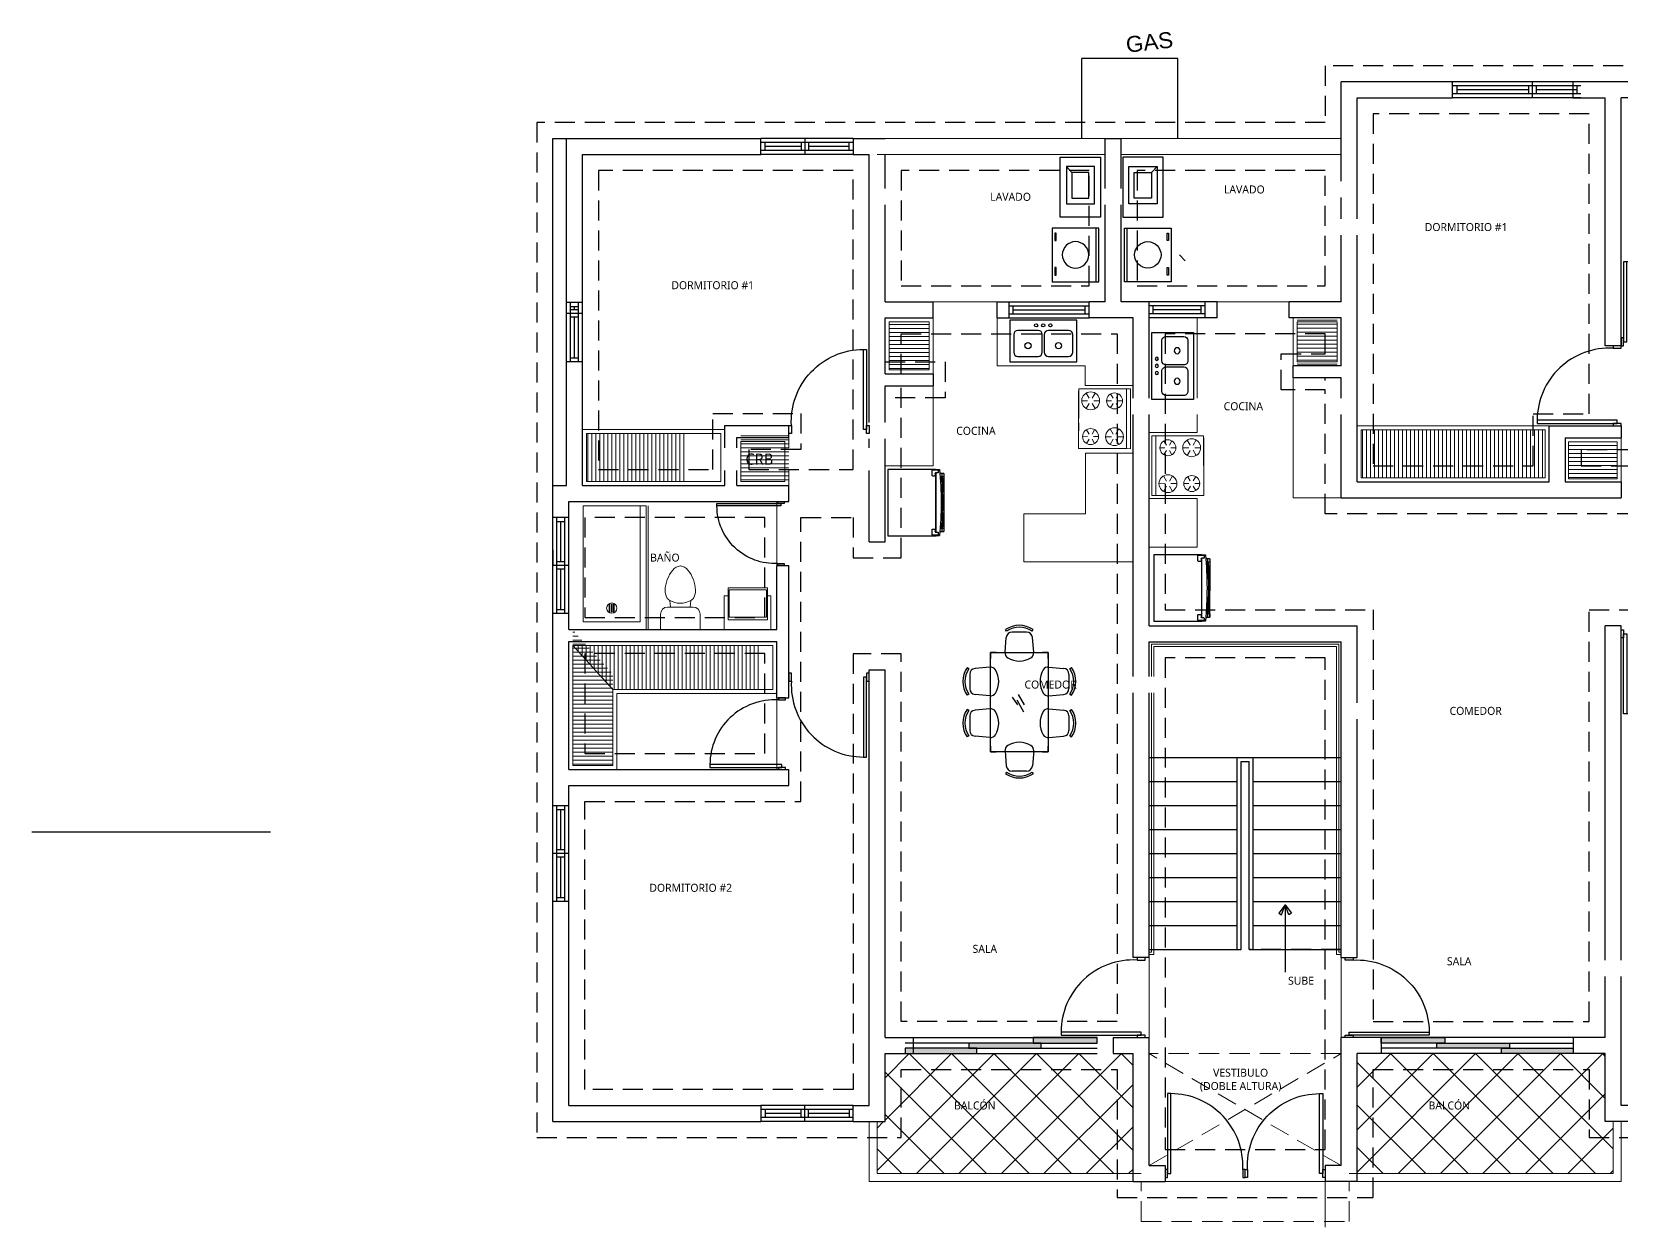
# Model space of a CAD drawing. Header units: feet. Extents: x 317 to 512, y -141 to 162.
# Drawn here: x 466.37 to 486.23, y 77.26 to 92.21 of the extents above; entities that cross this region are included whole.
import ezdxf

# ---------------------------------------------------------------- set-up
doc = ezdxf.new("R2010")
doc.units = ezdxf.units.FT
doc.header["$MEASUREMENT"] = 0
doc.linetypes.add('DASHED', pattern=[19.05, 12.7, -6.35])
doc.linetypes.add('HIDDEN', pattern=[0.375, 0.25, -0.125])
for name, color, linetype in [('00-RELLENO INT', 5, 'Continuous'), ('CIMIENTO', 3, 'HIDDEN'), ('COCINA', 2, 'Continuous'), ('escalera', 2, 'Continuous'), ('PERT-VENT', 8, 'Continuous'), ('PISO', 8, 'Continuous'), ('PISOS', 8, 'Continuous'), ('puertas', 7, 'Continuous')]:
    doc.layers.add(name, color=color, linetype=linetype)
for name, color, linetype, lineweight in [('A-GENM', 8, 'Continuous', 9), ('A-WALL', 7, 'Continuous', 25), ('closet', 8, 'Continuous', 5), ('FURN', 2, 'Continuous', 30), ('I-FURN', 2, 'Continuous', 0), ('muebles', 2, 'Continuous', 5), ('P-SANR-FIXT', 2, 'Continuous', 9), ('TXT', 2, 'Continuous', 9), ('vuelo', 251, 'DASHED', 13)]:
    doc.layers.add(name, color=color, linetype=linetype, lineweight=lineweight)
doc.styles.add('ads', font='trebuc.ttf', dxfattribs={"height": 0.14})
doc.styles.get("Standard").update_dxf_attribs({"font": 'arial.ttf'})

# ---------------------------------------------------------------- blocks, each defined once
blk = doc.blocks.new('A$C4D292AF4')
at = {"layer": 'puertas'}
for points in [[(0.03, 0.05), (0.07, 0.05), (0.07, 1.05), (0.03, 1.05)], [(0, 0), (0.03, 0), (0.03, 0.1), (0, 0.1)], [(0.97, 0), (1, 0), (1, 0.1), (0.97, 0.1)]]:
    blk.add_lwpolyline(points, close=True, dxfattribs=at)
blk.add_arc((0.068, 0.147), 0.903, 357.0481, 89.8556, dxfattribs=at)
blk = doc.blocks.new('A$C2C3967B4')
at = {"layer": 'COCINA'}
for p, q in [((0.838, 0.52), (0, 0.52)), ((0, 0.52), (0, 0)), ((0.838, 0), (0.838, 0.52)), ((0.051, 0.342), (0.051, 0.119)), ((0.356, 0.393), (0.102, 0.393)), ((0.406, 0.119), (0.406, 0.342)), ((0.432, 0.342), (0.432, 0.119)), ((0.737, 0.393), (0.483, 0.393)), ((0.787, 0.119), (0.787, 0.342)), ((0.102, 0.068), (0.356, 0.068)), ((0.483, 0.068), (0.737, 0.068)), ((0, 0), (0.838, 0))]:
    blk.add_line(p, q, dxfattribs=at)
for centre, radius in [((0.33, 0.456), 0.0201), ((0.419, 0.456), 0.0201), ((0.508, 0.456), 0.0201), ((0.229, 0.202), 0.0381), ((0.61, 0.202), 0.0381)]:
    blk.add_circle(centre, radius, dxfattribs=at)
for centre, start, end in [((0.102, 0.342), 90, 180), ((0.356, 0.342), 0, 90), ((0.483, 0.342), 90, 180), ((0.737, 0.342), 0, 90), ((0.102, 0.119), 180, 270), ((0.356, 0.119), 270, 0), ((0.483, 0.119), 180, 270), ((0.737, 0.119), 270, 0)]:
    blk.add_arc(centre, 0.0508, start, end, dxfattribs=at)
blk = doc.blocks.new('A$C285A50AC')
at = {"layer": 'muebles'}
for p, q in [((0.001, 0.69, -0.889), (0, 0.029, -0.889)), ((0.001, 0.69), (0.001, 0.639)), ((0.763, 0.688), (0.001, 0.69)), ((0.763, 0.688, -0.889), (0.001, 0.69, -0.889)), ((0.001, 0.639), (0.763, 0.637)), ((0.762, 0.028, -0.889), (0.763, 0.688, -0.889)), ((0.763, 0.637), (0.763, 0.688)), ((0.12, 0.505, 0.003), (0.054, 0.543, 0.003)), ((0.12, 0.467, 0.003), (0.054, 0.429, 0.003)), ((0.153, 0.524, 0.003), (0.153, 0.6, 0.003)), ((0.153, 0.448, 0.003), (0.153, 0.372, 0.003)), ((0.186, 0.505, 0.003), (0.252, 0.543, 0.003)), ((0.186, 0.467, 0.003), (0.252, 0.429, 0.003)), ((0.577, 0.466, 0.003), (0.522, 0.435, 0.003)), ((0.577, 0.504, 0.003), (0.523, 0.536, 0.003)), ((0.61, 0.523, 0.003), (0.611, 0.587, 0.003)), ((0.61, 0.447, 0.003), (0.61, 0.384, 0.003)), ((0.643, 0.504, 0.003), (0.698, 0.536, 0.003)), ((0.643, 0.466, 0.003), (0.698, 0.434, 0.003)), ((0.12, 0.2, 0.003), (0.065, 0.232, 0.003)), ((0.153, 0.219, 0.003), (0.153, 0.283, 0.003)), ((0.186, 0.2, 0.003), (0.241, 0.232, 0.003)), ((0.577, 0.2, 0.003), (0.511, 0.238, 0.003)), ((0.61, 0.219, 0.003), (0.61, 0.295, 0.003)), ((0.643, 0.199, 0.003), (0.709, 0.237, 0.003)), ((0, 0.029, -0.889), (0.762, 0.028, -0.889)), ((0.12, 0.162, 0.003), (0.065, 0.131, 0.003)), ((0.153, 0.143, 0.003), (0.152, 0.08, 0.003)), ((0.186, 0.162, 0.003), (0.241, 0.13, 0.003)), ((0.577, 0.162, 0.003), (0.511, 0.124, 0.003)), ((0.61, 0.142, 0.003), (0.61, 0.066, 0.003)), ((0.643, 0.161, 0.003), (0.709, 0.123, 0.003))]:
    blk.add_line(p, q, dxfattribs=at)
at = {"layer": 'muebles', "extrusion": (-0.001805, -0.999998, 0)}
for p, q in [((0.063, 0.027, -0.622), (0.698, 0.025, -0.622)), ((0.063, 0.027, -0.102), (0.698, 0.025, -0.102))]:
    blk.add_line(p, q, dxfattribs=at)
at = {"layer": 'muebles'}
for centre, radius in [((0.153, 0.486, 0.003), 0.114), ((0.61, 0.485, 0.003), 0.102), ((0.153, 0.181, 0.003), 0.102), ((0.61, 0.181, 0.003), 0.114)]:
    blk.add_circle(centre, radius, dxfattribs=at)
at = {"layer": 'muebles', "extrusion": (-0.001805, -0.999998, 0)}
for centre in [(0.089, -0.038, -0.027), (0.216, -0.038, -0.027), (0.381, -0.038, -0.027), (0.546, -0.038, -0.027), (0.673, -0.038, -0.027)]:
    blk.add_circle(centre, 0.0254, dxfattribs=at)
at = {"layer": 'muebles'}
for points in [[(0, 0.029), (0.001, 0.639), (0.763, 0.637), (0.762, 0.028)], [(0.001, 0.69, 0.254), (0.001, 0.639, 0.254), (0.763, 0.637, 0.254), (0.763, 0.688, 0.254)], [(0.025, 0.027, -0.076), (0.025, 0.027, -0.533), (0.737, 0.025, -0.533), (0.737, 0.025, -0.076)], [(0.025, 0.027, -0.597), (0.025, 0.027, -0.851), (0.737, 0.025, -0.851), (0.737, 0.025, -0.597)]]:
    blk.add_3dface(points, dxfattribs=at)
blk = doc.blocks.new('bath_sink_6127 - bath_sink_6127-V2-Nivel 1')
at = {"layer": 'I-FURN'}
for p, q in [((0.293, 0.297), (-0.127, 0.297)), ((-0.127, 0.297), (-0.127, -0.29)), ((0.395, 0.244), (-0.005, 0.244)), ((-0.005, 0.244), (-0.005, -0.245)), ((0.025, -0.234), (0.025, 0.233)), ((0.025, 0.233), (0.369, 0.233)), ((0.293, 0.244), (0.293, 0.297)), ((0.369, 0.233), (0.369, -0.234)), ((0.395, -0.245), (0.395, 0.244)), ((0.293, -0.29), (-0.127, -0.29)), ((-0.005, -0.245), (0.395, -0.245)), ((0.369, -0.234), (0.025, -0.234)), ((0.293, -0.29), (0.293, -0.245))]:
    blk.add_line(p, q, dxfattribs=at)
blk = doc.blocks.new('Toilet_-_Tank_-_3D_4840 - 17_ High_ Seat Not Visible-536545-Nivel 1')
at = {"layer": 'P-SANR-FIXT'}
for p, q in [((0.248, 0.489), (-0.248, 0.489)), ((-0.248, 0.489), (-0.248, 0.298)), ((0.248, 0.298), (0.248, 0.489)), ((-0.159, 0.21), (-0.123, 0.21)), ((-0.123, 0.21), (-0.132, 0.127)), ((-0.123, 0.21), (0.123, 0.21)), ((0.132, 0.127), (0.123, 0.21)), ((0.123, 0.21), (0.159, 0.21))]:
    blk.add_line(p, q, dxfattribs=at)
for centre, radius, start, end in [((-0.159, 0.298), 0.0889, 180, 270), ((0.159, 0.298), 0.0889, 270, 360), ((-0.023, 0.008), 0.167, 151.0596, 182.709), ((-0.083, 0.041), 0.0995, 119.8981, 151.0596), ((0, -0.104), 0.266, 90.1019, 119.8981), ((0, -0.104), 0.266, 60.1019, 89.8981), ((0.083, 0.041), 0.0995, 28.9404, 60.1019), ((0.023, 0.008), 0.167, 357.291, 28.9404), ((0.25, 0.021), 0.441, 182.709, 218.5058), ((-0.25, 0.021), 0.441, 321.4942, 357.291), ((0.011, -0.169), 0.136, 218.5058, 265.219), ((-0.011, -0.169), 0.136, 274.781, 321.4942)]:
    blk.add_arc(centre, radius, start, end, dxfattribs=at)
blk = doc.blocks.new('A$C3D6C2CD6')
at = {"layer": 'P-SANR-FIXT'}
for p, q in [((0, 1.55), (0.787, 1.55)), ((0, 0.102), (0, 1.55)), ((0.711, 1.55), (0.711, 0.102)), ((0.787, 0), (0.787, 1.55)), ((0.813, 1.55), (0.813, 0)), ((0.324, 0.227), (0.324, 0.317)), ((0.333, 0.317), (0.333, 0.227)), ((0.351, 0.227), (0.351, 0.317)), ((0.36, 0.317), (0.36, 0.227)), ((0.378, 0.227), (0.378, 0.317)), ((0.387, 0.317), (0.387, 0.227)), ((0.711, 0.102), (0, 0.102)), ((0, 0), (0.787, 0)), ((0.124, 0), (0.787, 0)), ((0.813, 0), (0.787, 0)), ((0.813, 0), (0.787, 0))]:
    blk.add_line(p, q, dxfattribs=at)
for centre, radius, start, end in [((0.356, 0.272), 0.0635, 90, 270), ((0.356, 0.272), 0.0635, 90, 270), ((0.328, 0.317), 0.00444, 360, 180), ((0.328, 0.227), 0.00444, 180, 360), ((0.356, 0.317), 0.00444, 360, 180), ((0.356, 0.227), 0.00444, 180, 360), ((0.356, 0.272), 0.0635, 270, 90), ((0.356, 0.272), 0.0635, 270, 90), ((0.383, 0.317), 0.00444, 360, 180), ((0.383, 0.227), 0.00444, 180, 360)]:
    blk.add_arc(centre, radius, start, end, dxfattribs=at)
blk = doc.blocks.new('A$C6DF15AF1')
for points in [[(1.603, 0.133), (2.4, 0.133), (2.4, 0.2), (1.603, 0.2)], [(0, 0), (0.896, 0), (0.896, 0.067), (0, 0.067)], [(0.796, 0.067), (1.703, 0.067), (1.703, 0.133), (0.796, 0.133)]]:
    blk.add_hatch(color=256).paths.add_polyline_path(points)
at = {"layer": 'PERT-VENT', "extrusion": (-6.28888e-16, -1.94037e-15, -1)}
for points in [[(-1.603, 0.133), (-2.4, 0.133), (-2.4, 0.2), (-1.603, 0.2)], [(0, 0), (-0.896, 0), (-0.896, 0.067), (0, 0.067)], [(-0.796, 0.067), (-1.703, 0.067), (-1.703, 0.133), (-0.796, 0.133)]]:
    blk.add_lwpolyline(points, close=True, dxfattribs=at)
at = {"layer": 'PISO'}
for p, q in [((0, 0.2), (2.4, 0.2)), ((0, 0), (2.4, 0))]:
    blk.add_line(p, q, dxfattribs=at)
at = {"layer": 'PISO', "extrusion": (-6.28888e-16, -1.94037e-15, -1)}
for p, q in [((0.796, 0.133), (0, 0.133)), ((1.703, 0.067), (2.4, 0.067))]:
    blk.add_line(p, q, dxfattribs=at)
blk = doc.blocks.new('A$C5D053580')
for p, q in [((0.761, 1.017), (0.69, 1.123)), ((0.855, 1.016), (0.772, 1.159)), ((0.845, 0.914), (0.753, 1.083))]:
    blk.add_line(p, q)
at = {"layer": 'FURN'}
for p, q in [((0.608, 2.04, -0.375), (0.592, 2.062, -0.375)), ((0.884, 2.026, -0.375), (0.683, 2.026, -0.375)), ((0.96, 2.04, -0.375), (0.975, 2.062, -0.375)), ((0.585, 1.746, -0.375), (0.602, 1.952, -0.375)), ((0.983, 1.746, -0.375), (0.965, 1.952, -0.375)), ((0.384, 1.741, 0.375), (1.184, 1.741, 0.375)), ((0.384, 0.361, 0.375), (0.384, 1.741, 0.375)), ((1.184, 1.741, 0.375), (1.184, 0.361, 0.375)), ((0.082, 1.516, -0.375), (0.059, 1.532, -0.375)), ((0.095, 1.441, -0.375), (0.095, 1.24, -0.375)), ((0.375, 1.54, -0.375), (0.169, 1.522, -0.375)), ((1.192, 1.54, -0.375), (1.398, 1.523, -0.375)), ((1.472, 1.442, -0.375), (1.472, 1.241, -0.375)), ((1.486, 1.517, -0.375), (1.508, 1.533, -0.375)), ((0.082, 1.164, -0.375), (0.059, 1.149, -0.375)), ((0.375, 1.141, -0.375), (0.169, 1.159, -0.375)), ((1.192, 1.142, -0.375), (1.398, 1.16, -0.375)), ((1.486, 1.165, -0.375), (1.508, 1.15, -0.375)), ((0.082, 0.937, -0.375), (0.059, 0.953, -0.375)), ((0.375, 0.96, -0.375), (0.169, 0.943, -0.375)), ((1.192, 0.96, -0.375), (1.398, 0.943, -0.375)), ((1.486, 0.937, -0.375), (1.508, 0.953, -0.375)), ((0.095, 0.862, -0.375), (0.095, 0.661, -0.375)), ((1.472, 0.862, -0.375), (1.472, 0.661, -0.375)), ((0.082, 0.585, -0.375), (0.059, 0.57, -0.375)), ((0.375, 0.562, -0.375), (0.169, 0.58, -0.375)), ((1.192, 0.562, -0.375), (1.398, 0.58, -0.375)), ((1.486, 0.585, -0.375), (1.508, 0.57, -0.375)), ((1.184, 0.361, 0.375), (0.384, 0.361, 0.375)), ((0.585, 0.375, -0.375), (0.602, 0.169, -0.375)), ((0.983, 0.375, -0.375), (0.965, 0.169, -0.375)), ((0.608, 0.082, -0.375), (0.592, 0.059, -0.375)), ((0.884, 0.095, -0.375), (0.683, 0.095, -0.375)), ((0.96, 0.082, -0.375), (0.975, 0.059, -0.375))]:
    blk.add_line(p, q, dxfattribs=at)
for centre, radius, start, end in [((0.784, 1.782, -0.375), 0.339, 55.6197, 124.3803), ((0.683, 1.945, -0.375), 0.0813, 90, 175.0303), ((0.784, 1.782, -0.375), 0.312, 55.6197, 124.3803), ((0.884, 1.945, -0.375), 0.0813, 4.9697, 90), ((0.665, 1.739, -0.375), 0.0813, 175.0303, 238.407), ((0.784, 1.931, -0.375), 0.307, 238.407, 301.593), ((0.902, 1.739, -0.375), 0.0813, 301.593, 4.9697), ((0.339, 1.34, -0.375), 0.339, 145.6197, 214.3803), ((0.339, 1.34, -0.375), 0.312, 145.6197, 214.3803), ((0.176, 1.441, -0.375), 0.0813, 94.9697, 180), ((0.382, 1.459, -0.375), 0.0813, 31.593, 94.9697), ((0.19, 1.34, -0.375), 0.307, 328.407, 31.593), ((1.378, 1.341, -0.375), 0.307, 148.407, 211.593), ((1.185, 1.46, -0.375), 0.0813, 85.0303, 148.407), ((1.391, 1.442, -0.375), 0.0813, 0, 85.0303), ((1.229, 1.341, -0.375), 0.312, 325.6197, 34.3803), ((1.229, 1.341, -0.375), 0.339, 325.6197, 34.3803), ((0.176, 1.24, -0.375), 0.0813, 180, 265.0303), ((0.382, 1.222, -0.375), 0.0813, 265.0303, 328.407), ((1.185, 1.223, -0.375), 0.0813, 211.593, 274.9697), ((1.391, 1.241, -0.375), 0.0813, 274.9697, 0), ((0.339, 0.761, -0.375), 0.339, 145.6197, 214.3803), ((0.339, 0.761, -0.375), 0.312, 145.6197, 214.3803), ((0.176, 0.862, -0.375), 0.0813, 94.9697, 180), ((0.382, 0.88, -0.375), 0.0813, 31.593, 94.9697), ((0.19, 0.761, -0.375), 0.307, 328.407, 31.593), ((1.378, 0.761, -0.375), 0.307, 148.407, 211.593), ((1.185, 0.88, -0.375), 0.0813, 85.0303, 148.407), ((1.391, 0.862, -0.375), 0.0813, 0, 85.0303), ((1.229, 0.761, -0.375), 0.312, 325.6197, 34.3803), ((1.229, 0.761, -0.375), 0.339, 325.6197, 34.3803), ((0.176, 0.661, -0.375), 0.0813, 180, 265.0303), ((0.382, 0.643, -0.375), 0.0813, 265.0303, 328.407), ((0.665, 0.382, -0.375), 0.0813, 121.593, 184.9697), ((0.784, 0.19, -0.375), 0.307, 58.407, 121.593), ((0.902, 0.382, -0.375), 0.0813, 355.0303, 58.407), ((1.185, 0.643, -0.375), 0.0813, 211.593, 274.9697), ((1.391, 0.661, -0.375), 0.0813, 274.9697, 0), ((0.784, 0.339, -0.375), 0.339, 235.6197, 304.3803), ((0.683, 0.176, -0.375), 0.0813, 184.9697, 270), ((0.784, 0.339, -0.375), 0.312, 235.6197, 304.3803), ((0.884, 0.176, -0.375), 0.0813, 270, 355.0303)]:
    blk.add_arc(centre, radius, start, end, dxfattribs=at)
for points in [[(0.384, 1.741, -0.375), (0.384, 1.741, 0.375), (0.384, 1.661, 0.375), (0.384, 1.701, -0.375)], [(0.464, 1.741, 0.375), (0.424, 1.741, -0.375), (0.384, 1.741, -0.375), (0.384, 1.741, 0.375)], [(1.184, 0.361, 0.425), (0.384, 0.361, 0.425), (0.384, 1.741, 0.425), (1.184, 1.741, 0.425)], [(1.104, 1.741, 0.375), (1.144, 1.741, -0.375), (1.184, 1.741, -0.375), (1.184, 1.741, 0.375)], [(1.184, 1.741, -0.375), (1.184, 1.741, 0.375), (1.184, 1.661, 0.375), (1.184, 1.701, -0.375)], [(0.384, 0.361, -0.375), (0.384, 0.361, 0.375), (0.384, 0.441, 0.375), (0.384, 0.401, -0.375)], [(0.464, 0.361, 0.375), (0.424, 0.361, -0.375), (0.384, 0.361, -0.375), (0.384, 0.361, 0.375)], [(1.104, 0.361, 0.375), (1.144, 0.361, -0.375), (1.184, 0.361, -0.375), (1.184, 0.361, 0.375)], [(1.184, 0.361, -0.375), (1.184, 0.361, 0.375), (1.184, 0.441, 0.375), (1.184, 0.401, -0.375)]]:
    blk.add_3dface(points, dxfattribs=at)
blk = doc.blocks.new('A$C074D4DC8')
at = {"layer": 'FURN'}
blk.add_line((0.042, 0.342), (0.042, -0.198), dxfattribs=at)
for points in [[(0.042, 0.342), (-0.008, 0.274), (0.012, 0.262), (0.042, 0.342)], [(0.042, 0.342), (0.092, 0.274), (0.072, 0.262), (0.042, 0.342)]]:
    blk.add_lwpolyline(points, dxfattribs=at)
blk = doc.blocks.new('A$C007B5363')
at = {"layer": 'COCINA'}
for p, q in [((0, 0.829), (0.594, 0.829)), ((0, 0), (0, 0.829)), ((0.551, 0.816), (0.551, 0.752)), ((0.621, 0.822), (0.557, 0.822)), ((0.594, 0.829), (0.601, 0.829)), ((0.594, 0.822), (0.594, 0.829)), ((0.601, 0.829), (0.601, 0.822)), ((0.645, 0.829), (0.601, 0.829)), ((0.627, 0.791), (0.627, 0.816)), ((0.557, 0.746), (0.582, 0.746)), ((0.589, 0.752), (0.589, 0.778)), ((0.594, 0.045), (0.594, 0.784)), ((0.595, 0.784), (0.621, 0.784)), ((0.601, 0.784), (0.601, 0.044)), ((0.649, 0.778), (0.671, 0.778)), ((0.671, 0.74), (0.651, 0.74)), ((0.654, 0.702), (0.671, 0.702)), ((0.671, 0.778), (0.698, 0.778)), ((0.671, 0.74), (0.671, 0.778)), ((0.671, 0.74), (0.671, 0.778)), ((0.698, 0.74), (0.671, 0.74)), ((0.671, 0.74), (0.671, 0.702)), ((0.671, 0.702), (0.671, 0.74)), ((0.699, 0.74), (0.699, 0.778)), ((0.594, 0), (0, 0)), ((0.551, 0.076), (0.551, 0.013)), ((0.582, 0.083), (0.557, 0.083)), ((0.557, 0.006), (0.621, 0.006)), ((0.589, 0.051), (0.589, 0.076)), ((0.594, 0), (0.594, 0.006)), ((0.594, 0), (0.601, 0)), ((0.621, 0.044), (0.595, 0.044)), ((0.601, 0.006), (0.601, 0)), ((0.601, 0), (0.645, 0)), ((0.627, 0.013), (0.627, 0.038)), ((0.671, 0.051), (0.649, 0.051)), ((0.651, 0.089), (0.671, 0.089)), ((0.671, 0.127), (0.654, 0.127)), ((0.671, 0.127), (0.671, 0.089)), ((0.671, 0.089), (0.671, 0.127)), ((0.671, 0.089), (0.698, 0.089)), ((0.671, 0.051), (0.671, 0.089)), ((0.671, 0.051), (0.671, 0.089)), ((0.698, 0.051), (0.671, 0.051)), ((0.699, 0.051), (0.699, 0.089))]:
    blk.add_line(p, q, dxfattribs=at)
for centre, radius, start, end in [((0.557, 0.816), 0.00635, 90, 180), ((0.621, 0.816), 0.00635, 360, 90), ((-3.851, 0.414), 4.515, 354.7351, 5.2649), ((0.557, 0.752), 0.00635, 180, 270), ((0.582, 0.752), 0.00635, 270, 360), ((0.595, 0.778), 0.00635, 90, 180), ((0.621, 0.791), 0.00635, 270, 360), ((-3.079, 0.414), 3.761, 355.6182, 4.3818), ((-1.675, 0.414), 2.373, 352.1151, 7.8849), ((0.557, 0.076), 0.00635, 90, 180), ((0.557, 0.013), 0.00635, 180, 270), ((0.582, 0.076), 0.00635, 360, 90), ((0.595, 0.051), 0.00635, 180, 270), ((0.621, 0.038), 0.00635, 360, 90), ((0.621, 0.013), 0.00635, 270, 360)]:
    blk.add_arc(centre, radius, start, end, dxfattribs=at)
blk = doc.blocks.new('A$C01EB0BB3')
at = {"layer": 'FURN'}
for p, q in [((0, 0, 224.56), (0, 0.61, 224.56)), ((0, 0.61, 224.56), (0.533, 0.61, 224.56)), ((0.503, 0.61, 224.56), (0.503, 0, 224.56)), ((0.533, 0.61, 224.56), (0.533, 0, 224.56)), ((0.533, 0, 224.56), (0, 0, 224.56))]:
    blk.add_line(p, q, dxfattribs=at)
at = {"layer": 'FURN', "ltscale": 0.02, "elevation": 224.56}
for points in [[(0.047, 0.536), (0.047, 0.45), (0.032, 0.45), (0.032, 0.536)], [(0.047, 0.143), (0.047, 0.057), (0.032, 0.057), (0.032, 0.143)]]:
    blk.add_lwpolyline(points, close=True, dxfattribs=at)
at = {"layer": 'FURN', "ltscale": 0.02}
blk.add_circle((0.267, 0.305, 224.56), 0.15, dxfattribs=at)
blk = doc.blocks.new('A$C14811AE8')
at = {"layer": 'closet'}
h = blk.add_hatch(dxfattribs=at)
h.set_pattern_fill('ANSI31', color=256, scale=0.4, angle=315, style=0)
h.set_pattern_definition([(360, (4.2, 9.39707), (3e-15, 0.05), [])])
h.paths.add_polyline_path([(4.2, 9.397), (4.7, 9.397), (4.7, 9.997), (4.2, 9.997)])
h = blk.add_hatch(dxfattribs=at)
h.set_pattern_fill('ANSI31', color=256, scale=0.4, angle=315, style=0)
h.set_pattern_definition([(360, (9.3, 9.45065), (3e-15, 0.05), [])])
h.paths.add_polyline_path([(9.3, 9.451), (9.8, 9.451), (9.8, 10.051), (9.3, 10.051)])
h = blk.add_hatch(dxfattribs=at)
h.set_pattern_fill('ANSI31', color=256, scale=0.4, angle=45, style=0)
h.set_pattern_definition([(90, (9.9, 8.09766), (-0.05, 3e-15), [])])
h.paths.add_polyline_path([(10.1, 8.048), (12.4, 8.048), (12.4, 8.648), (10.1, 8.648)])
h = blk.add_hatch(dxfattribs=at)
h.set_pattern_fill('ANSI31', color=256, scale=0.4, angle=135, style=0)
h.set_pattern_definition([(180, (12.343037, 8.034943), (-3e-15, -0.05), [])])
h.paths.add_polyline_path([(12.693, 8.035), (12.693, 8.498), (13.3, 8.498), (13.3, 8.035)])
h = blk.add_hatch(dxfattribs=at)
h.set_pattern_fill('ANSI31', color=256, scale=0.4, angle=315, style=0)
h.set_pattern_definition([(360, (0.25, 4.45), (3e-15, 0.05), [])])
h.paths.add_polyline_path([(0.25, 4.45), (0.75, 4.45), (0.75, 5.593), (0.25, 6.143)])
h = blk.add_hatch(dxfattribs=at)
h.set_pattern_fill('ANSI31', color=256, scale=0.4, angle=45, style=0)
h.set_pattern_definition([(90, (0.25, 5.40299), (-0.05, 3e-15), [])])
h.paths.add_polyline_path([(0.75, 5.403), (2.6, 5.403), (2.6, 5.953), (0.25, 5.953)])
at = {"layer": 'PISO'}
h = blk.add_hatch(dxfattribs=at)
h.set_pattern_fill('NET', color=256, scale=3, angle=45, style=0)
h.set_pattern_definition([(45, (3.75, -0.65), (-0.265165, 0.265165), []), (135, (3.75, -0.65), (-0.265165, -0.265165), [])])
h.paths.add_polyline_path([(4.15, 0.85), (7.25, 0.85), (7.25, -0.65), (4.05, -0.65), (4.05, 0), (4.15, 0)])
h = blk.add_hatch(dxfattribs=at)
h.set_pattern_fill('NET', color=256, scale=3, angle=45, style=0)
h.set_pattern_definition([(135, (12.95, -0.65), (0.265165, 0.265165), []), (45, (12.95, -0.65), (0.265165, -0.265165), [])])
h.paths.add_polyline_path([(13.15, 0.85), (10.05, 0.85), (10.05, -0.65), (13.25, -0.65), (13.25, 0), (13.15, 0)])
for p, q in [((4.885, 8.103), (4.884, 7.376)), ((8.208, 7.035), (8.207, 6.308))]:
    blk.add_line(p, q)
at = {"layer": 'A-GENM'}
for p, q in [((4.05, 12.29), (6.9, 12.29)), ((9.85, 12.29), (7.1, 12.29)), ((4.05, 12.09), (6.9, 12.09)), ((9.85, 12.09), (7.1, 12.09)), ((5.55, 9.447), (5.55, 10.047)), ((8.05, 8.613), (8.05, 10.047)), ((5.55, 9.447), (6.65, 9.447)), ((6.65, 9.203), (6.65, 9.447)), ((6.65, 9.203), (7.25, 9.203)), ((8.05, 8.613), (7.45, 8.613)), ((6.654, 7.6), (6.654, 8.357)), ((6.654, 8.357), (7.25, 8.357)), ((4.75, 8.197), (4.15, 8.197)), ((7.45, 7.789), (8.05, 7.789)), ((8.05, 7.182), (8.05, 7.789)), ((9.25, 7.798), (9.85, 7.798)), ((5.884, 7.6), (5.883, 7)), ((5.884, 7.6), (6.654, 7.6)), ((7.445, 7.182), (8.05, 7.182)), ((5.883, 7), (7.25, 7)), ((3.95, -0.75), (3.95, 0)), ((4.05, -0.65), (4.05, 0)), ((13.25, -0.65), (13.25, 0)), ((13.35, -0.75), (13.35, 0)), ((7.35, -0.75), (3.95, -0.75)), ((7.35, -0.65), (4.05, -0.65)), ((9.65, -1.32), (9.65, -0.75)), ((9.95, -0.65), (13.25, -0.65)), ((9.95, -0.75), (13.35, -0.75))]:
    blk.add_line(p, q, dxfattribs=at)
at = {"layer": 'A-WALL'}
for p, q in [((11.242, 13), (9.85, 13)), ((9.85, 10.247), (9.85, 13)), ((13.755, 13), (12.745, 13)), ((10.05, 7.998), (10.05, 12.8)), ((10.05, 12.8), (11.242, 12.8)), ((12.745, 12.8), (13.15, 12.8)), ((13.15, 9.698), (13.15, 12.8)), ((13.35, 9.698), (13.35, 12.8)), ((13.755, 12.8), (13.35, 12.8)), ((0, 7.555), (0, 12.29)), ((0, 12.29), (2.597, 12.29)), ((0.17, 10.243), (0.17, 12.29)), ((3.75, 12.29), (4.15, 12.29)), ((6.9, 10.247), (6.9, 12.29)), ((6.9, 12.29), (7.1, 12.29)), ((7.1, 10.247), (7.1, 12.29)), ((0.37, 10.243), (0.37, 12.09)), ((0.37, 12.09), (2.597, 12.09)), ((3.75, 12.09), (3.95, 12.09)), ((3.95, 7.25), (3.95, 12.09)), ((4.15, 10.247), (4.15, 12.09)), ((4.15, 10.247), (4.75, 10.247)), ((4.75, 10.047), (4.75, 10.247)), ((5.55, 10.047), (5.55, 10.247)), ((5.55, 10.247), (5.7, 10.247)), ((5.7, 10.047), (5.7, 10.247)), ((6.7, 10.047), (6.7, 10.247)), ((6.9, 10.247), (6.7, 10.247)), ((7.45, 10.247), (7.1, 10.247)), ((7.45, 6.2), (7.45, 10.247)), ((8.15, 10.047), (8.15, 10.247)), ((8.3, 10.247), (8.15, 10.247)), ((8.3, 10.047), (8.3, 10.247)), ((9.85, 10.247), (9.2, 10.247)), ((9.2, 10.047), (9.2, 10.247)), ((4.15, 9.347), (4.15, 10.047)), ((4.15, 10.047), (4.75, 10.047)), ((5.55, 10.047), (5.7, 10.047)), ((7.25, 10.047), (6.7, 10.047)), ((7.25, 2.05), (7.25, 10.047)), ((8.3, 10.047), (8.15, 10.047)), ((9.85, 10.047), (9.2, 10.047)), ((9.85, 9.449), (9.85, 10.047)), ((13.35, 9.698), (13.15, 9.698)), ((0.17, 7.953), (0.17, 9.5)), ((0.37, 7.953), (0.37, 9.5)), ((4.15, 9.347), (4.75, 9.347)), ((4.75, 9.347), (4.75, 9.197)), ((9.85, 9.449), (9.25, 9.449)), ((9.25, 9.299), (9.25, 9.449)), ((4.15, 7.25), (4.15, 9.197)), ((4.15, 9.197), (4.75, 9.197)), ((9.85, 9.299), (9.25, 9.299)), ((9.85, 7.798), (9.85, 9.299)), ((2.15, 7.953), (2.15, 8.703)), ((2.15, 8.703), (2.95, 8.703)), ((2.3, 7.953), (2.3, 8.553)), ((2.3, 8.553), (2.95, 8.553)), ((2.95, 8.553), (2.95, 8.703)), ((12.45, 7.998), (12.45, 8.698)), ((12.45, 8.698), (13.35, 8.698)), ((12.65, 8.548), (13.35, 8.548)), ((12.65, 8.548), (12.65, 7.998)), ((13.35, 8.698), (13.35, 8.548)), ((0, 7.953), (0.17, 7.953)), ((0.37, 7.953), (2.15, 7.953)), ((2.3, 7.953), (2.95, 7.953)), ((2.95, 7.753), (2.95, 7.953)), ((10.05, 7.998), (12.45, 7.998)), ((12.65, 7.998), (13.35, 7.998)), ((13.35, 7.998), (13.35, 7.798)), ((0.2, 7.555), (0.2, 7.753)), ((0.2, 7.753), (2.95, 7.753)), ((9.85, 7.798), (13.35, 7.798)), ((3.95, 7.25), (4.15, 7.25)), ((2.8, 6.153), (2.8, 6.953)), ((2.8, 6.953), (2.95, 6.953)), ((2.95, 5.3), (2.95, 6.953)), ((0, 3.954), (0, 6.351)), ((0.2, 6.153), (0.2, 6.351)), ((7.45, 6.2), (10.05, 6.2)), ((10.05, 2.05), (10.05, 6.2)), ((13.15, 1.05), (13.15, 6.2)), ((13.35, 6.2), (13.15, 6.2)), ((13.35, 0.2), (13.35, 6.2)), ((0.2, 6.153), (2.8, 6.153)), ((0.2, 4.4), (0.2, 6.003)), ((0.2, 6.003), (2.8, 6.003)), ((2.8, 5.3), (2.8, 6.003)), ((7.45, 2.05), (7.45, 6)), ((7.45, 2.05), (7.45, 6)), ((7.45, 6), (9.85, 6)), ((9.85, 2.05), (9.85, 6)), ((3.95, 0.2), (3.95, 5.65)), ((3.95, 5.65), (4.15, 5.65)), ((4.15, 1.05), (4.15, 5.65)), ((2.8, 5.3), (2.95, 5.3)), ((0.2, 4.4), (2.95, 4.4)), ((2.95, 4.2), (2.95, 4.4)), ((0.2, 3.954), (0.2, 4.2)), ((0.2, 4.2), (2.95, 4.2)), ((0, 0), (0, 2.75)), ((0.2, 0.2), (0.2, 2.75)), ((7.45, 2.05), (7.25, 2.05)), ((9.85, 2.05), (10.05, 2.05)), ((4.15, 1.05), (4.5, 1.05)), ((4.5, 1.05), (4.5, 0.85)), ((7, 1.05), (7.45, 1.05)), ((7, 1.05), (7, 0.85)), ((7.45, -0.55), (7.45, 1.05)), ((9.85, -0.55), (9.85, 1.05)), ((10.35, 1.05), (9.85, 1.05)), ((10.35, 1.05), (10.35, 0.85)), ((13.15, 1.05), (12.75, 1.05)), ((12.75, 1.05), (12.75, 0.85)), ((4.15, 0), (4.15, 0.85)), ((4.15, 0.85), (4.5, 0.85)), ((7, 0.85), (7.25, 0.85)), ((7.25, -0.75), (7.25, 0.85)), ((10.05, -0.75), (10.05, 0.85)), ((10.35, 0.85), (10.05, 0.85)), ((13.15, 0.85), (12.75, 0.85)), ((13.15, 0), (13.15, 0.85)), ((0.2, 0.2), (2.597, 0.2)), ((3.75, 0.2), (3.95, 0.2)), ((13.55, 0.2), (13.35, 0.2)), ((0, 0), (2.597, 0)), ((3.75, 0), (4.15, 0)), ((13.55, 0), (13.15, 0)), ((7.45, -0.55), (7.65, -0.55)), ((7.65, -0.55), (7.65, -0.75)), ((9.85, -0.55), (9.65, -0.55)), ((9.65, -0.55), (9.65, -0.75)), ((7.25, -0.75), (7.65, -0.75)), ((10.05, -0.75), (9.65, -0.75))]:
    blk.add_line(p, q, dxfattribs=at)
at = {"layer": 'A-WALL', "extrusion": (-5.92882e-16, -1.90217e-15, -1)}
for p, q in [((11.242, 12.8), (11.242, 13)), ((12.745, 13), (12.745, 12.8)), ((2.597, 12.09), (2.597, 12.29)), ((3.75, 12.29), (3.75, 12.09))]:
    blk.add_line(p, q, dxfattribs=at)
at = {"layer": 'A-WALL', "extrusion": (2.32183e-17, -1.27893e-15, -1)}
for p, q in [((0.17, 10.243), (0.37, 10.243)), ((0.37, 9.5), (0.17, 9.5)), ((0, 7.555), (0.2, 7.555)), ((0.2, 6.351), (0, 6.351)), ((0, 3.954), (0.2, 3.954))]:
    blk.add_line(p, q, dxfattribs=at)
at = {"layer": 'A-WALL', "extrusion": (-5.92882e-16, -1.89503e-15, -1)}
for p, q in [((2.597, 0.2), (2.597, 0)), ((3.75, 0), (3.75, 0.2))]:
    blk.add_line(p, q, dxfattribs=at)
at = {"layer": 'closet'}
for p, q in [((4.75, 10.247), (5.55, 10.247)), ((8.3, 10.247), (9.2, 10.247)), ((4.75, 10.047), (4.75, 9.347)), ((9.25, 9.449), (9.25, 10.047)), ((0.37, 8.653), (2.15, 8.653)), ((2.95, 7.953), (2.95, 8.553)), ((10.05, 8.698), (12.45, 8.698)), ((12.65, 8.548), (12.65, 7.998)), ((13.35, 8.548), (13.35, 7.998)), ((7.48, 2.12), (7.48, 5.97)), ((7.48, 5.97), (9.82, 5.97)), ((9.82, 2.12), (9.82, 5.97)), ((7.51, 2.09), (7.51, 5.94)), ((7.51, 5.94), (9.79, 5.94)), ((9.79, 2.09), (9.79, 5.94)), ((0.8, 5.353), (2.8, 5.353)), ((0.8, 5.353), (0.8, 4.4)), ((2.8, 5.3), (2.8, 4.4)), ((7.48, 2.12), (7.45, 2.12)), ((7.51, 2.09), (7.45, 2.09)), ((7.45, 2.05), (7.45, 1.05)), ((9.79, 2.09), (9.85, 2.09)), ((9.82, 2.12), (9.85, 2.12)), ((9.85, 2.05), (9.85, 1.05)), ((7.65, -0.75), (9.65, -0.75))]:
    blk.add_line(p, q, dxfattribs=at)
for points in [[(4.2, 9.397), (4.7, 9.397), (4.7, 9.997), (4.2, 9.997)], [(9.3, 9.499), (9.8, 9.499), (9.8, 9.997), (9.3, 9.997)], [(10.1, 8.048), (12.4, 8.048), (12.4, 8.648), (10.1, 8.648)], [(12.693, 8.035), (12.693, 8.498), (13.3, 8.498), (13.3, 8.035)], [(0.25, 5.953), (0.75, 5.403), (2.75, 5.403), (2.75, 5.953), (0.25, 5.953)], [(0.25, 4.45), (0.75, 4.45), (0.75, 5.403), (0.25, 5.953)]]:
    blk.add_lwpolyline(points, close=True, dxfattribs=at)
at = {"layer": 'COCINA'}
for p, q in [((6.416, 11.939), (6.483, 11.866)), ((7.549, 11.939), (7.482, 11.866)), ((7.832, 10.835), (7.899, 10.762))]:
    blk.add_line(p, q, dxfattribs=at)
at = {"layer": 'escalera'}
for p, q in [((7.45, 4.55), (8.55, 4.55)), ((8.55, 2.15), (8.55, 4.55)), ((8.55, 4.55), (8.75, 4.55)), ((8.6, 2.15), (8.6, 4.5)), ((8.6, 4.5), (8.7, 4.5)), ((8.7, 2.15), (8.7, 4.5)), ((8.75, 4.55), (9.85, 4.55)), ((8.75, 2.15), (8.75, 4.55)), ((7.45, 4.25), (8.55, 4.25)), ((8.75, 4.25), (9.85, 4.25)), ((7.45, 3.95), (8.55, 3.95)), ((8.75, 3.95), (9.85, 3.95)), ((7.45, 3.65), (8.55, 3.65)), ((8.75, 3.65), (9.85, 3.65)), ((7.45, 3.35), (8.55, 3.35)), ((8.75, 3.35), (9.85, 3.35)), ((7.45, 3.05), (8.55, 3.05)), ((8.75, 3.05), (9.85, 3.05)), ((7.45, 2.75), (8.55, 2.75)), ((8.75, 2.75), (9.85, 2.75)), ((7.45, 2.45), (8.55, 2.45)), ((8.75, 2.45), (9.85, 2.45)), ((7.45, 2.15), (8.55, 2.15)), ((8.55, 2.15), (8.6, 2.15)), ((8.7, 2.15), (8.75, 2.15)), ((8.75, 2.15), (9.85, 2.15))]:
    blk.add_line(p, q, dxfattribs=at)
at = {"layer": 'PERT-VENT', "extrusion": (-5.92882e-16, -1.89503e-15, -1)}
for p, q in [((12.845, 13), (11.242, 13)), ((12.845, 12.95), (11.242, 12.95)), ((11.296, 12.95), (11.296, 12.85)), ((12.197, 12.85), (12.197, 12.95)), ((12.243, 12.8), (12.243, 13)), ((12.29, 12.85), (12.29, 12.95)), ((12.795, 12.95), (12.795, 12.85)), ((12.845, 12.85), (11.242, 12.85)), ((12.845, 12.8), (11.242, 12.8)), ((12.197, 12.9), (11.296, 12.9)), ((12.795, 12.9), (12.29, 12.9)), ((3.75, 0.2), (2.597, 0.2)), ((3.148, 0), (3.148, 0.2)), ((3.75, 0.15), (2.597, 0.15)), ((3.75, 0.05), (2.597, 0.05)), ((2.651, 0.15), (2.651, 0.05)), ((3.102, 0.1), (2.651, 0.1)), ((3.102, 0.05), (3.102, 0.15)), ((3.195, 0.05), (3.195, 0.15)), ((3.7, 0.1), (3.195, 0.1)), ((3.7, 0.15), (3.7, 0.05)), ((3.75, 0), (2.597, 0))]:
    blk.add_line(p, q, dxfattribs=at)
at = {"layer": 'PERT-VENT', "extrusion": (-5.92882e-16, -1.90217e-15, -1)}
for p, q in [((3.75, 12.29), (2.597, 12.29)), ((3.75, 12.24), (2.597, 12.24)), ((3.75, 12.14), (2.597, 12.14)), ((2.651, 12.14), (2.651, 12.24)), ((3.102, 12.19), (2.651, 12.19)), ((3.102, 12.24), (3.102, 12.14)), ((3.148, 12.29), (3.148, 12.09)), ((3.195, 12.24), (3.195, 12.14)), ((3.7, 12.19), (3.195, 12.19)), ((3.7, 12.14), (3.7, 12.24)), ((3.75, 12.09), (2.597, 12.09))]:
    blk.add_line(p, q, dxfattribs=at)
at = {"layer": 'PERT-VENT', "extrusion": (2.32183e-17, -1.27893e-15, -1)}
for p, q in [((0.17, 9.5), (0.17, 10.243)), ((0.22, 9.5), (0.22, 10.243)), ((0.22, 10.19), (0.32, 10.19)), ((0.32, 10.148), (0.22, 10.148)), ((0.27, 10.148), (0.27, 10.19)), ((0.32, 9.5), (0.32, 10.243)), ((0.37, 9.5), (0.37, 10.243)), ((0.37, 10.102), (0.17, 10.102)), ((0.32, 10.055), (0.22, 10.055)), ((0.27, 9.55), (0.27, 10.055)), ((0.22, 9.55), (0.32, 9.55)), ((0.05, 7.501), (0.15, 7.501)), ((0.05, 6.401), (0.15, 6.401)), ((0, 2.75), (0, 3.954)), ((0.05, 2.75), (0.05, 3.954)), ((0.05, 3.9), (0.15, 3.9)), ((0.1, 3.399), (0.1, 3.9)), ((0.15, 2.75), (0.15, 3.954)), ((0.15, 3.399), (0.05, 3.399)), ((0.2, 3.352), (0, 3.352)), ((0.15, 3.305), (0.05, 3.305)), ((0.1, 2.8), (0.1, 3.305)), ((0.05, 2.8), (0.15, 2.8))]:
    blk.add_line(p, q, dxfattribs=at)
at = {"layer": 'PERT-VENT'}
for p, q in [((5.7, 10.247), (6.7, 10.247)), ((5.7, 10.197), (6.7, 10.197)), ((5.75, 10.097), (5.75, 10.197)), ((5.75, 10.147), (6.65, 10.147)), ((6.65, 10.097), (6.65, 10.197)), ((8.15, 10.247), (7.45, 10.247)), ((8.15, 10.197), (7.45, 10.197)), ((7.5, 10.097), (7.5, 10.197)), ((8.1, 10.147), (7.5, 10.147)), ((8.1, 10.097), (8.1, 10.197)), ((5.7, 10.097), (6.7, 10.097)), ((5.7, 10.047), (6.7, 10.047)), ((8.15, 10.097), (7.45, 10.097)), ((8.15, 10.047), (7.45, 10.047))]:
    blk.add_line(p, q, dxfattribs=at)
at = {"layer": 'PISOS'}
for p, q in [((6.609, 12.29), (6.609, 13.29)), ((7.809, 13.29), (6.609, 13.29)), ((7.809, 12.29), (7.809, 13.29))]:
    blk.add_line(p, q, dxfattribs=at)
at = {"layer": 'vuelo', "ltscale": 0.02}
for p, q in [((9.85, 0.85), (7.45, 0.85)), ((7.45, -0.55), (9.85, 0.85)), ((9.85, -0.55), (7.45, 0.85)), ((7.35, -1.25), (7.35, -0.75)), ((9.95, -1.25), (9.95, -0.75)), ((7.35, -1.25), (9.95, -1.25))]:
    blk.add_line(p, q, dxfattribs=at)
at = {"yscale": 1.099999999999995, "zscale": 1.099999999999995}
for p, xscale, rotation in [((6.237, 11.171, -247.016), -1.099999999999995, 180), ((7.728, 11.171, -247.016), 1.099999999999995, 179.9999999999964)]:
    blk.add_blockref('A$C01EB0BB3', p, dxfattribs=dict(at, xscale=xscale, rotation=rotation))
at = {"extrusion": (3.60376e-15, 5.40452e-16, -1), "xscale": -1}
blk.add_blockref('A$C2C3967B4', (-5.708, 9.498), dxfattribs=at)
at = {"extrusion": (1.64377e-15, -2.43985e-15, -1), "xscale": -0.9799999999999965, "yscale": 0.9799999999999895, "zscale": 0.9799999999999965, "rotation": 269.8075498061992}
blk.add_blockref('A$C285A50AC', (-8.162, 7.827), dxfattribs=at)
blk.add_blockref('A$C6DF15AF1', (4.4, 0.85))
at = {"xscale": -1, "rotation": 359.9999999999963}
blk.add_blockref('A$C6DF15AF1', (12.75, 0.85), dxfattribs=at)
at = {"layer": 'COCINA', "extrusion": (-1.60151e-15, -2.44254e-15, -1), "rotation": 180.0000000000064}
for p in [(-4.187, 8.154), (-7.51, 7.086)]:
    blk.add_blockref('A$C007B5363', p, dxfattribs=at)
at = {"layer": 'FURN', "xscale": 1.5625, "yscale": 1.5625, "zscale": 1.5625}
blk.add_blockref('A$C074D4DC8', (9.085, 2.176), dxfattribs=at)
at = {"layer": 'I-FURN', "rotation": 89.99999999999642}
blk.add_blockref('bath_sink_6127 - bath_sink_6127-V2-Nivel 1', (2.435, 6.28), dxfattribs=at)
at = {"layer": 'puertas', "extrusion": (4.39703e-15, -1.90217e-15, -1), "xscale": -1.000288939019299, "yscale": 1.000288939019299, "zscale": 1.000288939019299}
blk.add_blockref('A$C4D292AF4', (-13.35, 9.698), dxfattribs=at)
at = {"layer": 'puertas', "extrusion": (1.97637e-15, 6.67088e-16, -1), "rotation": 270.0000000000036}
for p, xscale, yscale, zscale in [((-13.35, 8.698), -1.000288939019299, 1.000288939019299, 1.000288939019297), ((-2.907, 4.4), -0.8999123434592031, 0.8999123434592025, 0.8999123434592026), ((-7.4, 1.05), -1.000288939019299, 1.000288939019299, 1.000288939019297)]:
    blk.add_blockref('A$C4D292AF4', p, dxfattribs=dict(at, xscale=xscale, yscale=yscale, zscale=zscale))
at = {"layer": 'puertas', "extrusion": (6.64894e-16, 1.97857e-15, -1), "xscale": 1.000288939019299, "yscale": 1.000288939019299, "zscale": 1.000288939019299, "rotation": 180.000000000003}
blk.add_blockref('A$C4D292AF4', (-13.35, 6.147), dxfattribs=at)
at = {"layer": 'puertas', "extrusion": (-5.92882e-16, 1.97857e-15, -1), "xscale": -1.000288939019299, "yscale": 1.000288939019299, "zscale": 1.000288939019297, "rotation": 180}
blk.add_blockref('A$C4D292AF4', (-3.95, 5.608), dxfattribs=at)
at = {"layer": 'puertas', "extrusion": (-1.90436e-15, 6.67088e-16, -1), "xscale": 1.000288939019299, "yscale": 1.000288939019299, "zscale": 1.000288939019299, "rotation": 90.00000000000362}
blk.add_blockref('A$C4D292AF4', (-9.9, 1.05), dxfattribs=at)
at = {"layer": 'puertas', "extrusion": (6.46452e-16, -1.90217e-15, -1), "xscale": -1.000288939019299, "yscale": 1.000288939019299, "zscale": 1.000288939019297}
blk.add_blockref('A$C4D292AF4', (-7.65, -0.7), dxfattribs=at)
at = {"layer": 'puertas', "extrusion": (-5.92882e-16, -1.90217e-15, -1), "xscale": 1.000288939019299, "yscale": 1.000288939019299, "zscale": 1.000288939019299}
blk.add_blockref('A$C4D292AF4', (-9.65, -0.7), dxfattribs=at)
at = {"layer": 'TXT', "insert": (7.15, 13.56), "char_height": 0.2, "attachment_point": 1, "rotation": 6.643}
blk.add_mtext_dynamic_manual_height_columns('GAS', width=0.99636, gutter_width=1, heights=[0], dxfattribs=at)
at = {"layer": 'TXT', "char_height": 0.1, "width": 2.688, "attachment_point": 2, "style": 'ads'}
for s, insert in [('SALA', (5.397, 2.21)), ('SALA', (11.325, 2.055)), ('SUBE', (9.349, 1.812)), ('VESTIBULO\\P(DOBLE ALTURA)', (8.594, 0.662)), ('BALCÓN', (5.272, 0.252)), ('BALCÓN', (11.202, 0.252))]:
    blk.add_mtext(s, dxfattribs=dict(at, insert=insert))
at = {"layer": 'TXT', "attachment_point": 2, "style": 'ads', "bg_fill": 2}
for s, insert, char_height, width in [('LAVADO', (5.719, 11.611), 0.1, 3.088), ('DORMITORIO #1', (11.412, 11.233), 0.1, 3.088), ('DORMITORIO #1', (1.997, 10.506), 0.1, 2.968), ('COCINA', (8.628, 8.993), 0.1, 2.688), ('COCINA', (5.286, 8.686), 0.1, 2.688), ('CRB', (2.58, 8.352), 0.14, 2.688), ('BAÑO', (1.399, 7.101), 0.1, 2.688), ('COMEDOR', (6.219, 5.514), 0.1, 2.688), ('COMEDOR', (11.531, 5.185), 0.1, 3.088), ('DORMITORIO #2', (1.722, 2.973), 0.1, 2.838), ('DORMITORIO #3', (14.257, 1.968), 0.1, 2.688)]:
    blk.add_mtext(s, dxfattribs=dict(at, insert=insert, char_height=char_height, width=width))
at = {"layer": 'closet'}
h = blk.add_hatch(dxfattribs=at)
h.set_pattern_fill('ANSI31', color=256, scale=0.4, angle=45, style=0)
h.set_pattern_definition([(90, (-0.03, 5.30299), (-0.05, 3e-15), [])])
h.paths.add_polyline_path([(0.42, 8.003), (1.67, 8.003), (1.67, 8.603), (0.42, 8.603)])
h = blk.add_hatch(dxfattribs=at)
h.set_pattern_fill('ANSI31', color=256, scale=0.4, angle=315, style=0)
h.set_pattern_definition([(360, (2.35, 8.00299), (3e-15, 0.05), [])])
h.paths.add_polyline_path([(2.35, 8.003), (2.95, 8.003), (2.95, 8.603), (2.35, 8.603)])
at = {"layer": 'A-GENM'}
for p, q in [((4.75, 9.197), (4.75, 8.197)), ((9.25, 7.798), (9.25, 9.299))]:
    blk.add_line(p, q, dxfattribs=at)
at = {"layer": 'A-WALL', "extrusion": (2.32183e-17, -1.27893e-15, -1)}
blk.add_line((0.2, 2.75), (0, 2.75), dxfattribs=at)
at = {"layer": 'closet'}
blk.add_line((2.8, 6.953), (2.8, 7.753), dxfattribs=at)
for points in [[(0.42, 8.003), (2.1, 8.003), (2.1, 8.603), (0.42, 8.603)], [(2.35, 8.003), (2.9, 8.003), (2.9, 8.503), (2.35, 8.503)]]:
    blk.add_lwpolyline(points, close=True, dxfattribs=at)
at = {"layer": 'COCINA', "extrusion": (-1.64281e-15, -2.44272e-15, -1)}
for points in [[(-6.34, 12.056), (-6.842, 12.056), (-6.842, 11.306), (-6.34, 11.306)], [(-6.416, 11.473), (-6.766, 11.474), (-6.766, 11.939), (-6.416, 11.939)], [(-6.483, 11.546), (-6.699, 11.546), (-6.699, 11.866), (-6.483, 11.866)]]:
    blk.add_lwpolyline(points, close=True, dxfattribs=at)
at = {"layer": 'PERT-VENT', "extrusion": (2.32183e-17, -1.27893e-15, -1)}
for p, q in [((0, 6.351), (0, 7.555)), ((0.05, 6.351), (0.05, 7.555)), ((0.15, 6.351), (0.15, 7.555)), ((0.2, 6.351), (0.2, 7.555)), ((0.1, 7), (0.1, 7.501)), ((0.2, 6.953), (0, 6.953)), ((0.15, 7), (0.05, 7)), ((0.15, 6.906), (0.05, 6.906)), ((0.1, 6.401), (0.1, 6.906)), ((0.2, 2.75), (0.2, 3.954))]:
    blk.add_line(p, q, dxfattribs=at)
at = {"extrusion": (-5.16339e-16, -3.53e-15, -1), "rotation": 270.00000000001}
blk.add_blockref('A$C2C3967B4', (-8.003, 9.866), dxfattribs=at)
at = {"extrusion": (-1.62185e-15, -2.43985e-15, -1), "xscale": 0.9799999999999975, "yscale": 0.9799999999999975, "zscale": 0.9799999999999975, "rotation": 90.19245019381452}
blk.add_blockref('A$C285A50AC', (-6.541, 8.414), dxfattribs=at)
blk.add_blockref('A$C3D6C2CD6', (0.379, 6.148))
at = {"ltscale": 0.3, "xscale": 0.9000000000000067, "yscale": 0.9000000000000067, "zscale": 0.9000000000000067}
blk.add_blockref('A$C5D053580', (5.123, 4.296), dxfattribs=at)
at = {"layer": 'P-SANR-FIXT', "rotation": 179.999999999994}
blk.add_blockref('Toilet_-_Tank_-_3D_4840 - 17_ High_ Seat Not Visible-536545-Nivel 1', (1.592, 6.642), dxfattribs=at)
at = {"layer": 'puertas', "extrusion": (-5.92882e-16, -1.90217e-15, -1), "xscale": 1.000288939019299, "yscale": 1.000288939019299, "zscale": 1.000288939019299}
blk.add_blockref('A$C4D292AF4', (-3.95, 8.603), dxfattribs=at)
at = {"layer": 'puertas', "extrusion": (1.97637e-15, -5.90688e-16, -1), "xscale": 0.800231151215428, "yscale": 0.800231151215428, "zscale": 0.800231151215428, "rotation": 270.0000000000035}
blk.add_blockref('A$C4D292AF4', (-2.89, 7.753), dxfattribs=at)
at = {"layer": 'TXT', "insert": (8.64, 11.703), "char_height": 0.1, "width": 2.688, "attachment_point": 2, "style": 'ads', "bg_fill": 2}
blk.add_mtext('LAVADO', dxfattribs=at)
at = {"layer": 'COCINA', "extrusion": (1.64281e-15, -2.44272e-15, -1)}
for points in [[(-7.625, 12.056), (-7.122, 12.056), (-7.122, 11.306), (-7.624, 11.306)], [(-7.549, 11.473), (-7.198, 11.474), (-7.198, 11.939), (-7.549, 11.939)], [(-7.482, 11.546), (-7.265, 11.546), (-7.265, 11.866), (-7.482, 11.866)]]:
    blk.add_lwpolyline(points, close=True, dxfattribs=at)

msp = doc.modelspace()

# ---------------------------------------------------------------- linework, layer by layer
at = {"layer": '00-RELLENO INT'}
msp.add_line((469.35253, 82.19946), (466.37129, 82.19946), dxfattribs=at)

# ---------------------------------------------------------------- block references
msp.add_blockref('A$C14811AE8', (472.88384, 78.58096), dxfattribs=at)

# ---------------------------------------------------------------- next in the draw order: linework, layer by layer
at = {"layer": 'CIMIENTO'}
for points in [[(482.53384, 91.07109), (472.68384, 91.07109), (472.68384, 78.38096), (477.23384, 78.38096), (477.23384, 79.23096), (479.93384, 79.23096), (479.93384, 77.63096), (483.13384, 77.63096), (483.13384, 79.23096), (485.83384, 79.23096), (485.83384, 78.38096), (490.38371, 78.38096), (490.38384, 88.53395), (489.68384, 88.53395), (489.68384, 89.32844), (490.38384, 89.32844), (490.38384, 91.78109), (482.53384, 91.78109)], [(485.83384, 87.42862), (485.83384, 91.18109), (483.13384, 91.18109), (483.13384, 86.77862), (485.13384, 86.77862), (485.13384, 87.42862), (485.83384, 87.42862)], [(475.33384, 86.73395), (476.63384, 86.73395), (476.63384, 90.47109), (473.45384, 90.47109), (473.45384, 86.73395), (474.88384, 86.73395), (474.88384, 87.43395), (475.98384, 87.43399), (475.98384, 86.98395), (475.33384, 86.98395)], [(479.58384, 90.47109), (477.23384, 90.47109), (477.23384, 89.02804), (479.58384, 89.02804)], [(482.53384, 90.47109), (480.18384, 90.47109), (480.18384, 89.02804), (482.53384, 89.02804)], [(475.53384, 86.13395), (473.28384, 86.13395), (473.28384, 84.88395), (475.53384, 84.88395)], [(473.28384, 84.43395), (473.28384, 83.18099), (475.53384, 83.18129), (475.53384, 84.43395)], [(482.53384, 84.38096), (480.53384, 84.38096), (480.53384, 78.23096), (482.53384, 78.23096)]]:
    msp.add_lwpolyline(points, close=True, dxfattribs=at)
for points in [[(477.23384, 87.92804), (477.23384, 88.42804), (479.93384, 88.42804), (479.93384, 79.83096), (477.23384, 79.83096), (477.23384, 84.43096), (476.63384, 84.43096), (476.63384, 78.98096), (473.28384, 78.98096), (473.28384, 82.58096), (475.98384, 82.58096), (475.98384, 86.13395), (476.63384, 86.13395), (476.63384, 85.63096), (477.23384, 85.63096), (477.23384, 87.77804)], [(486.43384, 86.17862), (482.53384, 86.17862), (482.53384, 87.72989), (481.98384, 87.72989), (481.98384, 88.17989), (482.53384, 88.17989), (482.53384, 88.42804), (480.53384, 88.42804), (480.53384, 84.98096), (483.13384, 84.98096), (483.13384, 79.83096), (485.83384, 79.83096), (485.83384, 84.98096), (486.43384, 84.98096)], [(477.03384, 88.07804), (477.78384, 88.07804), (477.78384, 87.62804), (477.03384, 87.62804)], [(482.53384, 87.84516), (482.53384, 87.87989)], [(486.43384, 86.97862), (485.73384, 86.97862), (485.73384, 86.77862), (486.43384, 86.77862)], [(482.73384, 80.73096), (481.58384, 80.73096)]]:
    msp.add_lwpolyline(points, dxfattribs=at)

doc.saveas('drawing.dxf')
